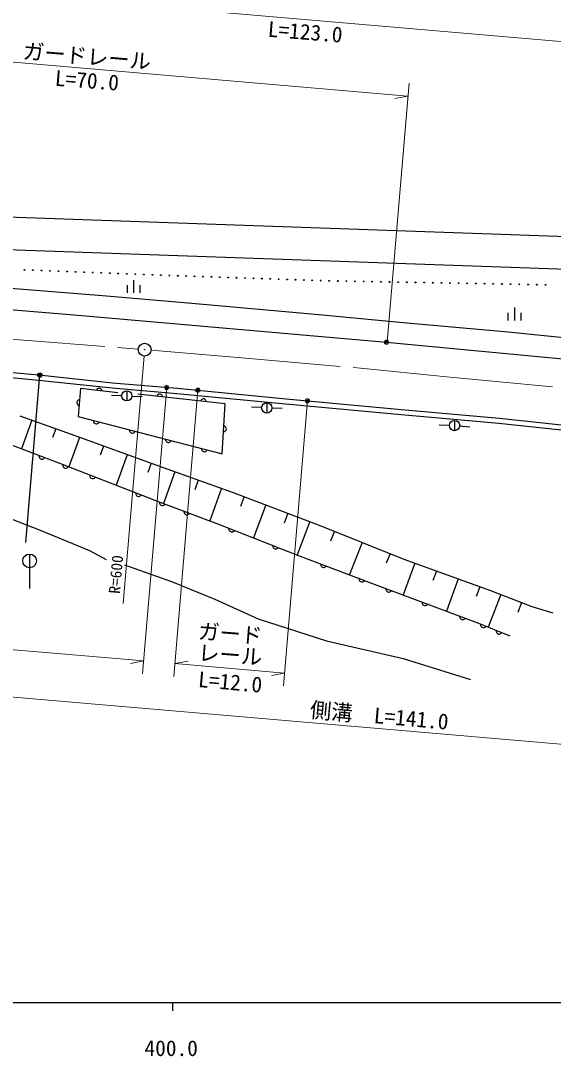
# Model space of a CAD drawing. Units: millimetres, scale not verified. Extents: x 40000 to 680000, y 20000 to 380000.
# Drawn here: x 450268 to 512468, y 198715 to 319515 of the extents above; entities that cross this region are included whole.
import ezdxf
from ezdxf.enums import TextEntityAlignment as Align

# ---------------------------------------------------------------- set-up
doc = ezdxf.new("R2010")
doc.units = ezdxf.units.MM
doc.header["$LTSCALE"] = 1000
doc.linetypes.add('CHAIN', pattern=[18.5, 12, -1.5, 3.5, -1.5])
for name, color, linetype, lineweight in [('M-BGD', 7, 'Continuous', 25), ('M-BMK', 2, 'CHAIN', 13), ('M-BMK-SRVR', 3, 'Continuous', 25), ('M-STR-HTXT', 7, 'Continuous', 13), ('M-STR-STRC', 7, 'Continuous', 25), ('M-TTL-BAND', 7, 'Continuous', 25)]:
    doc.layers.add(name, color=color, linetype=linetype, lineweight=lineweight)
doc.styles.add('ＭＳ ゴシック', font='')
doc.styles.get('ＭＳ ゴシック').set_extended_font_data('MS Gothic')

msp = doc.modelspace()

# ---------------------------------------------------------------- linework, layer by layer
at = {"layer": 'M-BGD'}
for p, q in [((267321, 302997), (566222, 292527)), ((267916, 299134), (565900, 288707)), ((463437, 289268), (463437, 287768)), ((448159, 288407), (460272, 287407)), ((462687, 288668), (462687, 287768)), ((464187, 288668), (464187, 287768)), ((460272, 287407), (470269, 286555)), ((470269, 286555), (485078, 285237)), ((485078, 285237), (495343, 284269)), ((507172, 285455), (507172, 284555)), ((507922, 286055), (507922, 284555)), ((508672, 285455), (508672, 284555)), ((495343, 284269), (507200, 283204)), ((507200, 283204), (520575, 281883)), ((443972, 278365), (452333, 277592)), ((444020, 278963), (452393, 278189)), ((452393, 278189), (461002, 277271)), ((452333, 277592), (460945, 276674)), ((459411, 276644), (459324, 276625)), ((459522, 276631), (459411, 276644)), ((460945, 276674), (468488, 276038)), ((461002, 277271), (468542, 276635)), ((468542, 276635), (481673, 275380)), ((457267, 276594), (456983, 273328)), ((461598, 276097), (457267, 276594)), ((459123, 276465), (459085, 276385)), ((459172, 276530), (459123, 276465)), ((459250, 276592), (459172, 276530)), ((459324, 276625), (459250, 276592)), ((459602, 276593), (459522, 276631)), ((459667, 276544), (459602, 276593)), ((459729, 276466), (459667, 276544)), ((459762, 276392), (459729, 276466)), ((459781, 276305), (459762, 276392)), ((462058, 275774), (460858, 275806)), ((462658, 276358), (462658, 275158)), ((463257, 275726), (464455, 275663)), ((474165, 274819), (463941, 275955)), ((466187, 275790), (466149, 275709)), ((466236, 275855), (466187, 275790)), ((466313, 275916), (466236, 275855)), ((466388, 275950), (466313, 275916)), ((466474, 275969), (466388, 275950)), ((466585, 275957), (466474, 275969)), ((466666, 275920), (466585, 275957)), ((466731, 275870), (466666, 275920)), ((466793, 275793), (466731, 275870)), ((466827, 275719), (466793, 275793)), ((466845, 275632), (466827, 275719)), ((468488, 276038), (481617, 274782)), ((456837, 275042), (456828, 274930)), ((456828, 274930), (456848, 274844)), ((456873, 275123), (456837, 275042)), ((456848, 274844), (456884, 274771)), ((456920, 275189), (456873, 275123)), ((456884, 274771), (456948, 274695)), ((456996, 275253), (456920, 275189)), ((456948, 274695), (457014, 274647)), ((457070, 275289), (456996, 275253)), ((457014, 274647), (457095, 274612)), ((457156, 275309), (457070, 275289)), ((471298, 275222), (471261, 275141)), ((471348, 275287), (471298, 275222)), ((471425, 275348), (471348, 275287)), ((471499, 275382), (471425, 275348)), ((471586, 275401), (471499, 275382)), ((471697, 275389), (471586, 275401)), ((471778, 275352), (471697, 275389)), ((471843, 275302), (471778, 275352)), ((471905, 275225), (471843, 275302)), ((471939, 275151), (471905, 275225)), ((471957, 275064), (471939, 275151)), ((473810, 268997), (474165, 274819)), ((478409, 274380), (477211, 274448)), ((479008, 274946), (479008, 273746)), ((479608, 274338), (480808, 274321)), ((481617, 274782), (495112, 273543)), ((481673, 275380), (495167, 274140)), ((450179, 273431), (457241, 270902)), ((456983, 273328), (473810, 268997)), ((495112, 273543), (506117, 272549)), ((495167, 274140), (506175, 273146)), ((506175, 273146), (515401, 272175)), ((451572, 272927), (450358, 269571)), ((454359, 271918), (453989, 270898)), ((458748, 272874), (458754, 272785)), ((458754, 272785), (458777, 272707)), ((458777, 272707), (458828, 272622)), ((458828, 272622), (458885, 272564)), ((458885, 272564), (458959, 272516)), ((458959, 272516), (459068, 272488)), ((459068, 272488), (459156, 272494)), ((459156, 272494), (459234, 272517)), ((459234, 272517), (459320, 272567)), ((459320, 272567), (459378, 272625)), ((459378, 272625), (459426, 272699)), ((474091, 272224), (474009, 272257)), ((474158, 272178), (474091, 272224)), ((474224, 272104), (474158, 272178)), ((474262, 272031), (474224, 272104)), ((474245, 271752), (474278, 271834)), ((474285, 271946), (474262, 272031)), ((474278, 271834), (474285, 271946)), ((500334, 272301), (499134, 272316)), ((500934, 272893), (500934, 271693)), ((501532, 272246), (502729, 272153)), ((506117, 272549), (515339, 271579)), ((447583, 270625), (455095, 267771)), ((457145, 270910), (455897, 267462)), ((457241, 270902), (466897, 267381)), ((462955, 271791), (462961, 271702)), ((462961, 271702), (462984, 271624)), ((462984, 271624), (463034, 271539)), ((463034, 271539), (463092, 271481)), ((463092, 271481), (463166, 271433)), ((463166, 271433), (463274, 271405)), ((463274, 271405), (463363, 271411)), ((463363, 271411), (463441, 271434)), ((463441, 271434), (463526, 271485)), ((463526, 271485), (463584, 271542)), ((463584, 271542), (463632, 271616)), ((467161, 270708), (467167, 270620)), ((467167, 270620), (467191, 270541)), ((473966, 271558), (474052, 271581)), ((474052, 271581), (474124, 271619)), ((474124, 271619), (474198, 271684)), ((474198, 271684), (474245, 271752)), ((459931, 269902), (459551, 268850)), ((467191, 270541), (467241, 270456)), ((467241, 270456), (467298, 270398)), ((467298, 270398), (467373, 270350)), ((467373, 270350), (467481, 270322)), ((467481, 270322), (467569, 270328)), ((467569, 270328), (467648, 270352)), ((467648, 270352), (467733, 270402)), ((467733, 270402), (467791, 270459)), ((467791, 270459), (467839, 270534)), ((471368, 269625), (471374, 269537)), ((471374, 269537), (471397, 269459)), ((471397, 269459), (471448, 269373)), ((471998, 269376), (472046, 269451)), ((452399, 268795), (452396, 268707)), ((452396, 268707), (452410, 268626)), ((452410, 268626), (452450, 268536)), ((452450, 268536), (452501, 268472)), ((452501, 268472), (452570, 268416)), ((452570, 268416), (452674, 268376)), ((452674, 268376), (452763, 268372)), ((452763, 268372), (452843, 268387)), ((452843, 268387), (452933, 268427)), ((452933, 268427), (452998, 268478)), ((452998, 268478), (453054, 268546)), ((462718, 268893), (461428, 265331)), ((471448, 269373), (471505, 269315)), ((471505, 269315), (471579, 269267)), ((471579, 269267), (471688, 269239)), ((471688, 269239), (471776, 269246)), ((471776, 269246), (471854, 269269)), ((471854, 269269), (471940, 269319)), ((471940, 269319), (471998, 269376)), ((455095, 267771), (466645, 263321)), ((455169, 267742), (455165, 267654)), ((455165, 267654), (455179, 267573)), ((455179, 267573), (455219, 267483)), ((455219, 267483), (455270, 267418)), ((455270, 267418), (455338, 267362)), ((455338, 267362), (455443, 267322)), ((455443, 267322), (455531, 267318)), ((455531, 267318), (455611, 267332)), ((455611, 267332), (455702, 267372)), ((455702, 267372), (455766, 267422)), ((455766, 267422), (455823, 267490)), ((465504, 267885), (465111, 266799)), ((466897, 267381), (475076, 264484)), ((458336, 266522), (458332, 266434)), ((458332, 266434), (458346, 266353)), ((458346, 266353), (458386, 266263)), ((458386, 266263), (458436, 266198)), ((458436, 266198), (458505, 266142)), ((458505, 266142), (458609, 266102)), ((458609, 266102), (458698, 266098)), ((458698, 266098), (458778, 266112)), ((458778, 266112), (458869, 266152)), ((458869, 266152), (458933, 266202)), ((458933, 266202), (458989, 266271)), ((468260, 266898), (466952, 263205)), ((470986, 265932), (470588, 264807)), ((473713, 264967), (472364, 261159)), ((443775, 263465), (452561, 260092)), ((463710, 264452), (463706, 264363)), ((463706, 264363), (463720, 264283)), ((463720, 264283), (463760, 264193)), ((463760, 264193), (463811, 264128)), ((463811, 264128), (463879, 264072)), ((463879, 264072), (463983, 264032)), ((463983, 264032), (464072, 264028)), ((464072, 264028), (464152, 264042)), ((464152, 264042), (464243, 264082)), ((464243, 264082), (464307, 264132)), ((464307, 264132), (464363, 264200)), ((466472, 263387), (466468, 263299)), ((475076, 264484), (485307, 260608)), ((476355, 263999), (475921, 262854)), ((466468, 263299), (466483, 263218)), ((466483, 263218), (466523, 263128)), ((466523, 263128), (466574, 263064)), ((466574, 263064), (466643, 263008)), ((466643, 263008), (466747, 262968)), ((466645, 263321), (473382, 260774)), ((466747, 262968), (466836, 262965)), ((466836, 262965), (466916, 262979)), ((466916, 262979), (467006, 263020)), ((467006, 263020), (467070, 263071)), ((467070, 263071), (467126, 263139)), ((469331, 262306), (469327, 262217)), ((469327, 262217), (469342, 262137)), ((469342, 262137), (469383, 262047)), ((478912, 263030), (477457, 259189)), ((469383, 262047), (469433, 261983)), ((469433, 261983), (469502, 261927)), ((469502, 261927), (469607, 261887)), ((469607, 261887), (469695, 261884)), ((469695, 261884), (469776, 261898)), ((469776, 261898), (469866, 261939)), ((469866, 261939), (469930, 261990)), ((469930, 261990), (469986, 262058)), ((481470, 262061), (481031, 260902)), ((484028, 261092), (482555, 257205)), ((452561, 260092), (458308, 257731)), ((473382, 260774), (482606, 257185)), ((474584, 260300), (474580, 260212)), ((474580, 260212), (474594, 260131)), ((474594, 260131), (474634, 260041)), ((474634, 260041), (474684, 259976)), ((474684, 259976), (474752, 259920)), ((474752, 259920), (474857, 259879)), ((474857, 259879), (474945, 259875)), ((474945, 259875), (475026, 259889)), ((475026, 259889), (475116, 259929)), ((475116, 259929), (475181, 259979)), ((475181, 259979), (475237, 260048)), ((485307, 260608), (495019, 256689)), ((486925, 259955), (486463, 258808)), ((490163, 258648), (488649, 254897)), ((458308, 257731), (460261, 256666)), ((479705, 258314), (479701, 258225)), ((479701, 258225), (479715, 258145)), ((479715, 258145), (479755, 258054)), ((479755, 258054), (479805, 257990)), ((479805, 257990), (479873, 257933)), ((479873, 257933), (479977, 257892)), ((479977, 257892), (480066, 257888)), ((480066, 257888), (480146, 257902)), ((480146, 257902), (480237, 257942)), ((480237, 257942), (480301, 257992)), ((480301, 257992), (480358, 258060)), ((493400, 257342), (492955, 256238)), ((482606, 257185), (491562, 253794)), ((485300, 256165), (485297, 256076)), ((496284, 256233), (494948, 252528)), ((495019, 256689), (505136, 253040)), ((462390, 256045), (467893, 254092)), ((485297, 256076), (485311, 255996)), ((485311, 255996), (485352, 255906)), ((485352, 255906), (485403, 255842)), ((485403, 255842), (485471, 255786)), ((485471, 255786), (485576, 255746)), ((485576, 255746), (485664, 255742)), ((485664, 255742), (485745, 255757)), ((485745, 255757), (485835, 255798)), ((485835, 255798), (485899, 255848)), ((485899, 255848), (485955, 255917)), ((498813, 255320), (498409, 254200)), ((467893, 254092), (472952, 252051)), ((489778, 254469), (489775, 254381)), ((489775, 254381), (489789, 254301)), ((489789, 254301), (489830, 254210)), ((489830, 254210), (489880, 254146)), ((489880, 254146), (489949, 254090)), ((489949, 254090), (490054, 254051)), ((490054, 254051), (490142, 254047)), ((490142, 254047), (490223, 254062)), ((490223, 254062), (490313, 254102)), ((490313, 254102), (490377, 254153)), ((490377, 254153), (490433, 254222)), ((491562, 253794), (503717, 249250)), ((501342, 254408), (499985, 250645)), ((492927, 253284), (492924, 253195)), ((492924, 253195), (492939, 253115)), ((492939, 253115), (492980, 253025)), ((492980, 253025), (493031, 252961)), ((493031, 252961), (493099, 252906)), ((493099, 252906), (493204, 252866)), ((493204, 252866), (493293, 252863)), ((493293, 252863), (493373, 252878)), ((493373, 252878), (493463, 252919)), ((493463, 252919), (493527, 252970)), ((493527, 252970), (493583, 253039)), ((503872, 253496), (503461, 252358)), ((506343, 252571), (504871, 248780)), ((505136, 253040), (509964, 251165)), ((472952, 252051), (478010, 249743)), ((497139, 251709), (497135, 251621)), ((497135, 251621), (497150, 251541)), ((497150, 251541), (497191, 251451)), ((497191, 251451), (497242, 251387)), ((497242, 251387), (497311, 251331)), ((497311, 251331), (497416, 251292)), ((497416, 251292), (497504, 251289)), ((497504, 251289), (497585, 251303)), ((497585, 251303), (497675, 251345)), ((497675, 251345), (497739, 251395)), ((497739, 251395), (497794, 251464)), ((508757, 251634), (508311, 250485)), ((501523, 250070), (501520, 249982)), ((509964, 251165), (512406, 250427)), ((478010, 249743), (485998, 247170)), ((501520, 249982), (501535, 249902)), ((501535, 249902), (501576, 249811)), ((501576, 249811), (501627, 249748)), ((501627, 249748), (501696, 249692)), ((501696, 249692), (501800, 249653)), ((501800, 249653), (501889, 249650)), ((501889, 249650), (501969, 249664)), ((501969, 249664), (502059, 249705)), ((502059, 249705), (502123, 249756)), ((502123, 249756), (502179, 249825)), ((503717, 249250), (507385, 247756)), ((503970, 249147), (503964, 249059)), ((503964, 249059), (503977, 248978)), ((503977, 248978), (504015, 248887)), ((504015, 248887), (504064, 248822)), ((504561, 248816), (504618, 248883)), ((504064, 248822), (504131, 248764)), ((504131, 248764), (504235, 248722)), ((504235, 248722), (504323, 248716)), ((504323, 248716), (504404, 248728)), ((504404, 248728), (504495, 248767)), ((504495, 248767), (504561, 248816)), ((505804, 248400), (505798, 248312)), ((505798, 248312), (505811, 248231)), ((505811, 248231), (505849, 248140)), ((505849, 248140), (505898, 248074)), ((505898, 248074), (505966, 248017)), ((505966, 248017), (506069, 247974)), ((506069, 247974), (506158, 247969)), ((506158, 247969), (506238, 247981)), ((506238, 247981), (506330, 248020)), ((506330, 248020), (506395, 248069)), ((506395, 248069), (506452, 248136)), ((485998, 247170), (494915, 245100)), ((494915, 245100), (502791, 242660))]:
    msp.add_line(p, q, dxfattribs=at)
for centre, radius in [((450702, 290455), 50), ((451698, 290416), 50), ((452695, 290377), 50), ((453691, 290338), 50), ((454688, 290299), 50), ((455685, 290260), 50), ((456681, 290221), 50), ((457678, 290182), 50), ((458675, 290143), 50), ((459671, 290104), 50), ((460668, 290065), 50), ((461664, 290026), 50), ((462661, 289987), 50), ((463658, 289948), 50), ((464654, 289909), 50), ((465651, 289870), 50), ((466647, 289831), 50), ((467629, 289798), 50), ((468611, 289765), 50), ((469593, 289732), 50), ((470575, 289698), 50), ((471556, 289665), 50), ((472538, 289632), 50), ((473520, 289598), 50), ((474502, 289565), 50), ((475484, 289532), 50), ((476465, 289499), 50), ((477447, 289465), 50), ((478429, 289432), 50), ((479411, 289399), 50), ((480392, 289365), 50), ((481374, 289332), 50), ((482356, 289299), 50), ((483338, 289266), 50), ((484320, 289232), 50), ((485301, 289199), 50), ((486283, 289166), 50), ((487292, 289148), 50), ((488300, 289130), 50), ((489309, 289112), 50), ((490318, 289094), 50), ((491327, 289076), 50), ((492335, 289058), 50), ((493344, 289041), 50), ((494353, 289023), 50), ((495361, 289005), 50), ((496370, 288987), 50), ((497379, 288969), 50), ((498387, 288951), 50), ((499396, 288933), 50), ((500405, 288915), 50), ((501413, 288897), 50), ((502422, 288879), 50), ((503431, 288862), 50), ((504439, 288844), 50), ((505448, 288826), 50), ((506457, 288808), 50), ((507477, 288786), 50), ((508498, 288764), 50), ((509519, 288741), 50), ((510539, 288719), 50), ((511560, 288697), 50), ((462658, 275758), 600), ((479008, 274346), 600), ((500934, 272293), 600)]:
    msp.add_circle(centre, radius, dxfattribs=at)
at = {"layer": 'M-BMK'}
for p, q in [((448115, 282431), (463993, 281204)), ((465488, 281082), (475630, 280212)), ((475630, 280212), (489546, 279005)), ((489546, 279005), (500422, 277928)), ((500422, 277928), (516042, 276437))]:
    msp.add_line(p, q, dxfattribs=at)
at = {"layer": 'M-BMK-SRVR'}
for radius in [750, 30]:
    msp.add_circle((464741, 281146), radius, dxfattribs=at)
at = {"layer": 'M-STR-HTXT'}
for p, q in [((420421, 325078), (546465, 314264)), ((420421, 317173), (495492, 310732)), ((493074, 282000), (495618, 312227)), ((495492, 310732), (493962, 310442)), ((462250, 251550), (464678, 280399)), ((464505, 243335), (467317, 276739)), ((468155, 243022), (470965, 276404)), ((480951, 241924), (483751, 275189)), ((416713, 248941), (464631, 244830)), ((464631, 244830), (463101, 244539)), ((468281, 244517), (469811, 244807)), ((468281, 244517), (481077, 243419)), ((423409, 242838), (560783, 231051)), ((481077, 243419), (479546, 243128))]:
    msp.add_line(p, q, dxfattribs=at)
for centre, radius in [((492995, 282007), 250), ((492995, 282007), 150), ((492995, 282007), 50), ((467317, 276739), 250), ((467317, 276739), 150), ((467317, 276739), 50), ((470965, 276404), 250), ((470965, 276404), 150), ((470965, 276404), 50), ((483751, 275189), 250), ((483751, 275189), 150), ((483751, 275189), 50)]:
    msp.add_circle(centre, radius, dxfattribs=at)
at = {"layer": 'M-STR-STRC'}
for p, q in [((424879, 287763), (456495, 285211)), ((456495, 285211), (492995, 282007)), ((492995, 282007), (528479, 278642)), ((450862, 258663), (452505, 278177)), ((451314, 257297), (451314, 253297))]:
    msp.add_line(p, q, dxfattribs=at)
for centre, radius in [((452505, 278177), 250), ((452505, 278177), 150), ((452505, 278177), 50), ((451314, 256497), 800)]:
    msp.add_circle(centre, radius, dxfattribs=at)
at = {"layer": 'M-TTL-BAND'}
for p, q in [((40000, 205000), (579000, 205000)), ((468000, 205000), (468000, 204000))]:
    msp.add_line(p, q, dxfattribs=at)

# ---------------------------------------------------------------- texts
at = {"layer": 'M-STR-HTXT', "style": 'ＭＳ ゴシック'}
for s, height, rotation, p in [('L=123.0', 1833, 355.4, (483499, 318214)), ('ガードレール', 1833, 355.2, (458009, 315372)), ('L=70.0', 1833, 355.6, (458013, 312553)), ('R=600', 1320, 85, (461394, 254921)), ('ガード', 1833, 355.6, (474740, 248041)), ('レール', 1833, 355.6, (474740, 245541)), ('L=12.0', 1833, 354.8, (474743, 242374)), ('側溝\u3000L=141.0', 1833, 354.9, (492141, 238447))]:
    msp.add_text(s, height=height, rotation=rotation, dxfattribs=at).set_placement(p, align=Align.MIDDLE_CENTER)
at = {"layer": 'M-TTL-BAND', "style": 'ＭＳ ゴシック'}
msp.add_text('400.0', height=1833, dxfattribs=at).set_placement((467844, 198195), align=Align.BOTTOM_CENTER)

doc.saveas('drawing.dxf')
